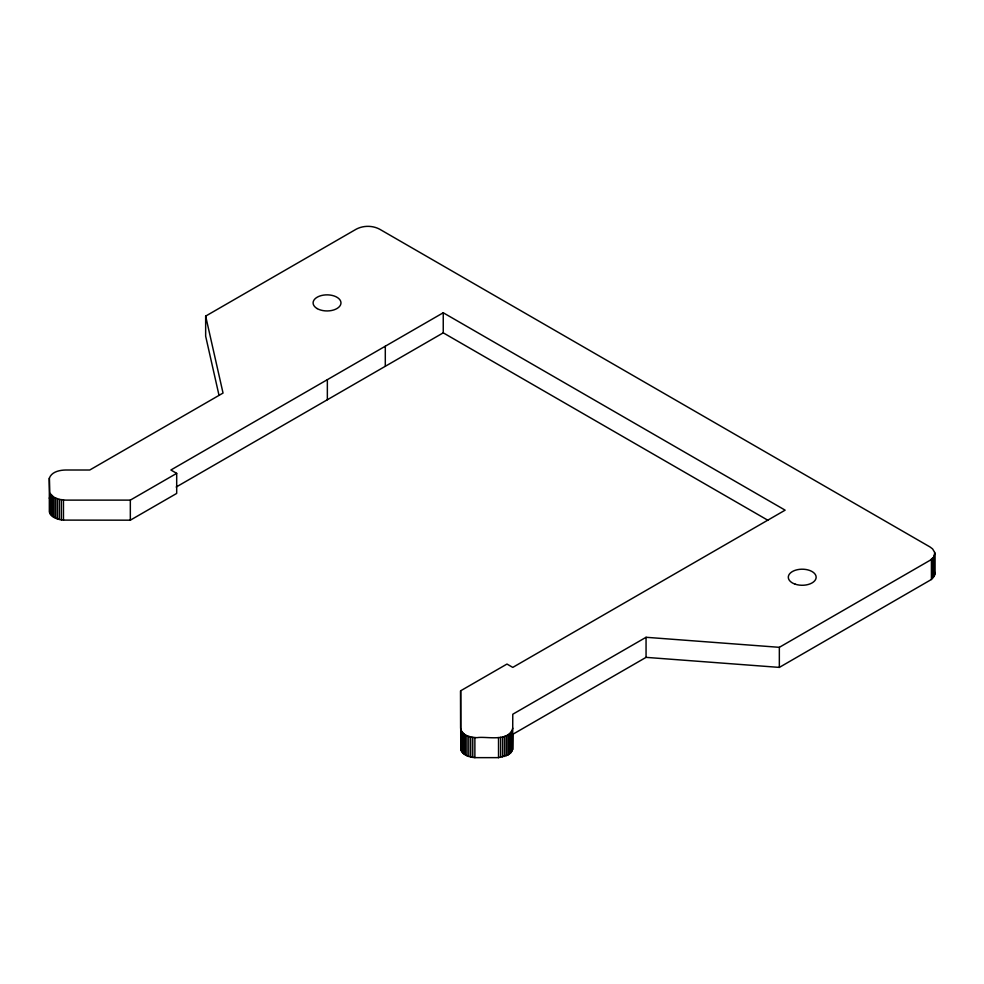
<?xml version="1.0" encoding="UTF-8"?>
<svg xmlns="http://www.w3.org/2000/svg" width="984" height="984" viewBox="0 0 984 984"><rect width="100%" height="100%" fill="white"/><g stroke="black" fill="none" stroke-linecap="round" stroke-linejoin="round"><path stroke-width="1.48" d="M205.656 316.11L223.036 393.059L89.765 470.008L65.596 470.008C59.544 470.143 51.574 471.791 49.335 478.236L49.335 511.963C51.217 517.719 58.056 519.589 63.456 520.106L130.331 520.179L176.69 493.427L176.69 473.353L170.884 470.008L443.243 312.764L785.134 510.155L512.775 667.398L506.981 664.052L460.623 690.817L460.77 749.5C462.64 755.257 469.479 757.126 474.878 757.643L498.531 757.643L507.978 754.949L510.585 752.994L512.639 749.5L512.775 734.31L646.058 657.361L779.34 667.398L931.418 579.478L934.665 574.951L934.665 552.405L932.598 548.912L930.003 546.956L379.504 229.124C372.419 225.41 363.404 225.41 356.319 229.124L205.656 316.11L205.656 336.184L219.026 395.371M49.335 478.236L49.754 493.107L53.997 497.351L59.323 499.392L65.596 500.118L130.331 500.118L176.69 473.353M512.775 728.185C508.679 742.514 486.822 736.094 477.019 737.656C470.77 737.557 461.631 735.565 460.623 728.185L460.623 690.817M934.8 553.648L933.558 557.264L930.003 560.339L779.34 647.324L646.058 637.288L512.775 714.236L512.639 749.5M49.335 498.31L49.754 497.092M176.197 487.018L443.243 332.838L767.84 520.241M934.246 571.274L934.8 573.721M934.665 552.405L934.665 574.951M934.246 556.095L934.246 576.169M933.558 557.264L933.558 577.337M932.598 558.383L932.598 578.457M931.418 559.404L931.418 579.478M779.34 647.324L779.34 667.398M646.058 637.288L646.058 657.361M512.221 730.632L512.221 750.706M511.532 731.813L511.532 751.887M510.585 732.92L510.585 752.994M509.392 733.953L509.392 754.027M507.978 734.876L507.978 754.949M506.366 735.7L506.366 755.774M504.583 736.389L504.583 756.462M502.664 736.93L502.664 757.004M500.635 737.324L500.635 757.397M498.531 737.569L498.531 757.643M474.878 737.569L474.878 757.643M472.775 737.324L472.775 757.397M470.746 736.93L470.746 757.004M468.827 736.389L468.827 756.462M467.043 735.7L467.043 755.774M465.432 734.876L465.432 754.949M464.017 733.953L464.017 754.027M462.824 732.92L462.824 752.994M461.877 731.813L461.877 751.887M461.188 730.632L461.188 750.706M460.77 729.427L460.77 749.5M443.243 312.764L443.243 332.838M385.298 346.22L385.298 366.294M327.352 379.676L327.352 399.75M130.331 500.118L130.331 520.179M63.456 500.032L63.456 520.106M61.352 499.798L61.352 519.872M59.323 499.392L59.323 519.466M57.392 498.851L57.392 518.925M55.608 498.162L55.608 518.236M53.997 497.351L53.997 517.424M52.582 496.416L52.582 516.489M51.402 495.382L51.402 515.456M50.442 494.276L50.442 514.349M49.754 493.107L49.754 513.181M317.192 308.595A13.936 8.044 0 0 0 340.501 304.978A13.936 8.044 0 0 0 323.441 295.126A13.936 8.044 0 0 0 317.192 308.595M795.256 584.201A13.936 8.044 0 0 0 816.154 577.239A13.936 8.044 0 0 0 795.256 570.277A13.936 8.044 0 0 0 795.256 584.201"/></g></svg>
